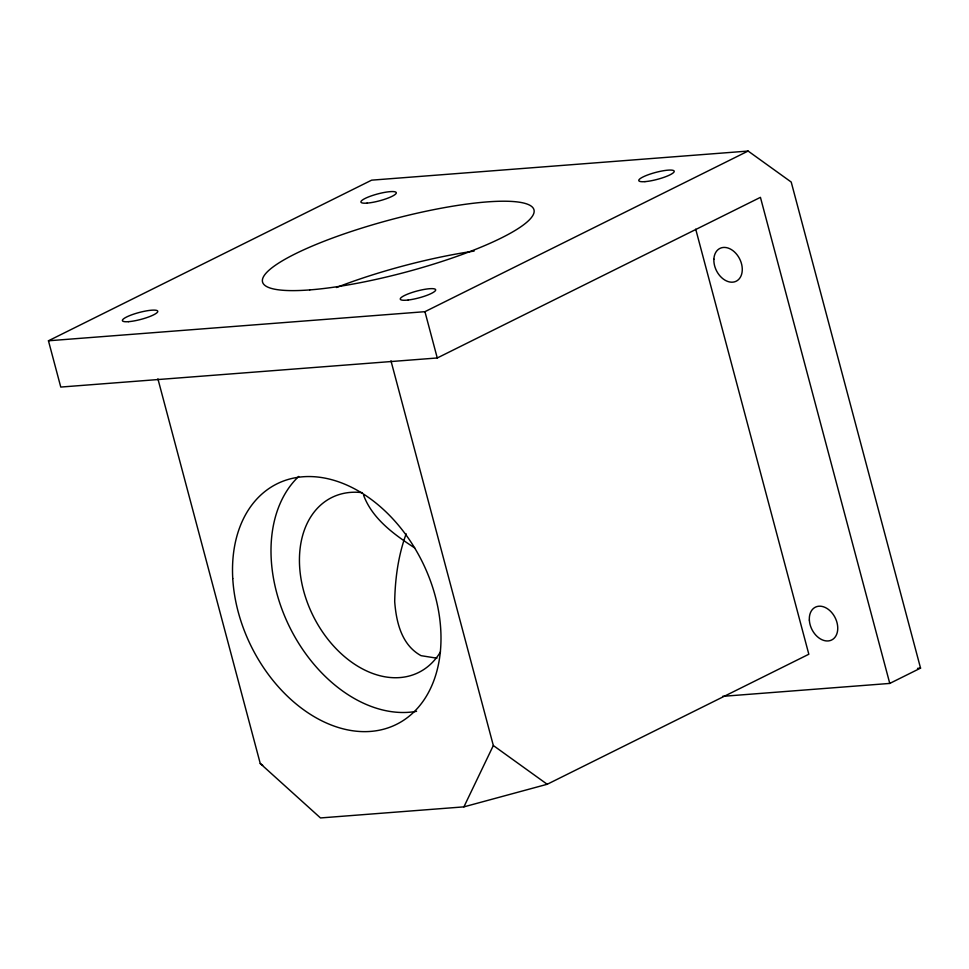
<?xml version="1.0" encoding="UTF-8"?>
<svg xmlns="http://www.w3.org/2000/svg" width="969" height="969" viewBox="0 0 969 969"><rect width="100%" height="100%" fill="white"/><g stroke="black" fill="none" stroke-linecap="round" stroke-linejoin="round"><path stroke-width="1.45" d="M406.168 533.822C398.247 555.503 395.11 578.626 394.698 601.64C396.248 622.134 401.566 645.003 421.043 655.662L436.91 658.193M157.899 378.831L260.261 763.548L320.485 817.945L463.909 806.862L493.33 745.524L390.967 360.819M889.772 683.424L760.435 197.349L437.261 357.973L60.768 387.067L48.45 340.785L371.624 180.161L748.116 151.055L791.213 182.051L920.55 668.125L889.772 683.424L722.608 696.348M48.45 340.785L424.943 311.679L748.116 151.055M463.909 806.862L547.206 784.272L808.824 654.245L695.718 229.181M917.534 668.356L920.55 668.125M414.696 547.921C394.238 534.585 372.508 519.021 363.617 495.329M493.33 745.524L547.206 784.272M260.261 763.548L262.708 765.304M424.943 311.679L437.261 357.973M336.473 287.514A140.396 27.265 -14.9 0 1 474.12 251.08M440.483 651.883A97.663 69.38 63.6 0 1 312.781 615.17A97.663 69.38 63.6 0 1 362.442 492.688M416.573 711.307A134.291 95.398 63.6 0 1 290.131 628.057A134.291 95.398 63.6 0 1 298.731 476.433M644.954 181.639A18.314 3.561 -14.9 0 0 673.915 172.131A18.314 3.561 -14.9 0 0 650.623 173.923A18.314 3.561 -14.9 0 0 644.954 181.639M309.801 289.901A140.396 27.265 -14.9 0 0 531.811 217.02A140.396 27.265 -14.9 0 0 353.249 230.828A140.396 27.265 -14.9 0 0 309.801 289.901M367.057 203.115A18.314 3.561 -14.9 0 0 396.018 193.606A18.314 3.561 -14.9 0 0 372.726 195.411A18.314 3.561 -14.9 0 0 367.057 203.115M408.215 300.015A18.314 3.561 -14.9 0 0 435.65 290.155A18.314 3.561 -14.9 0 0 410.02 293.195A18.314 3.561 -14.9 0 0 408.215 300.015M128.526 321.672A18.314 3.561 -14.9 0 0 157.487 312.163A18.314 3.561 -14.9 0 0 134.194 313.968A18.314 3.561 -14.9 0 0 128.526 321.672M809.345 620.087A18.314 13.009 63.6 0 0 831.475 640.085A18.314 13.009 63.6 0 0 829.779 610.567A18.314 13.009 63.6 0 0 809.345 620.087M713.874 259.183A18.314 13.009 63.6 0 0 734.454 281.87A18.314 13.009 63.6 0 0 735.883 253.369A18.314 13.009 63.6 0 0 713.874 259.183M232.754 578.505A134.291 95.398 63.6 0 0 395.013 725.078A134.291 95.398 63.6 0 0 382.537 508.677A134.291 95.398 63.6 0 0 232.754 578.505"/></g></svg>
